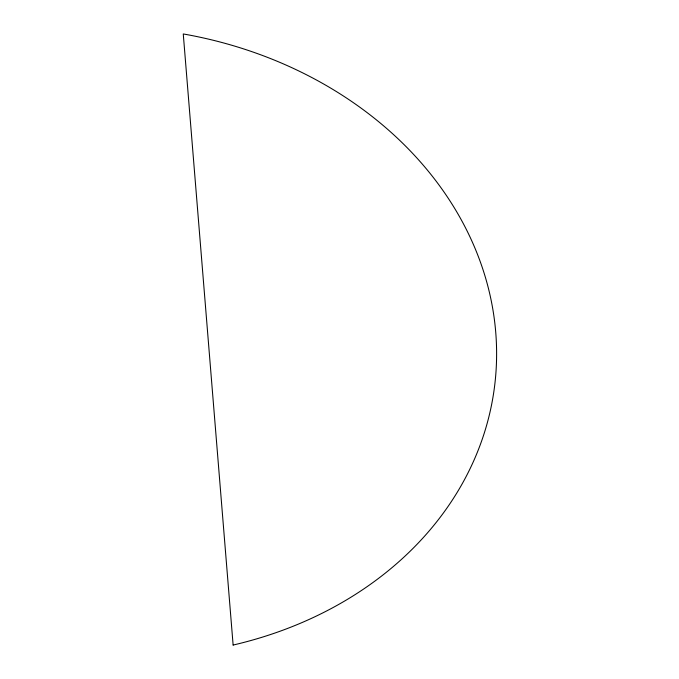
<?xml version="1.0" encoding="UTF-8"?>
<svg xmlns="http://www.w3.org/2000/svg" width="679" height="679" viewBox="0 0 679 679"><rect width="100%" height="100%" fill="white"/><g stroke="black" fill="none" stroke-linecap="round" stroke-linejoin="round"><path stroke-width="1.02" d="M233.126 645.05L183.262 33.95A378.152 313.868 5.9 0 1 495.738 332.362A378.152 313.868 5.9 0 1 233.126 645.05"/></g></svg>
